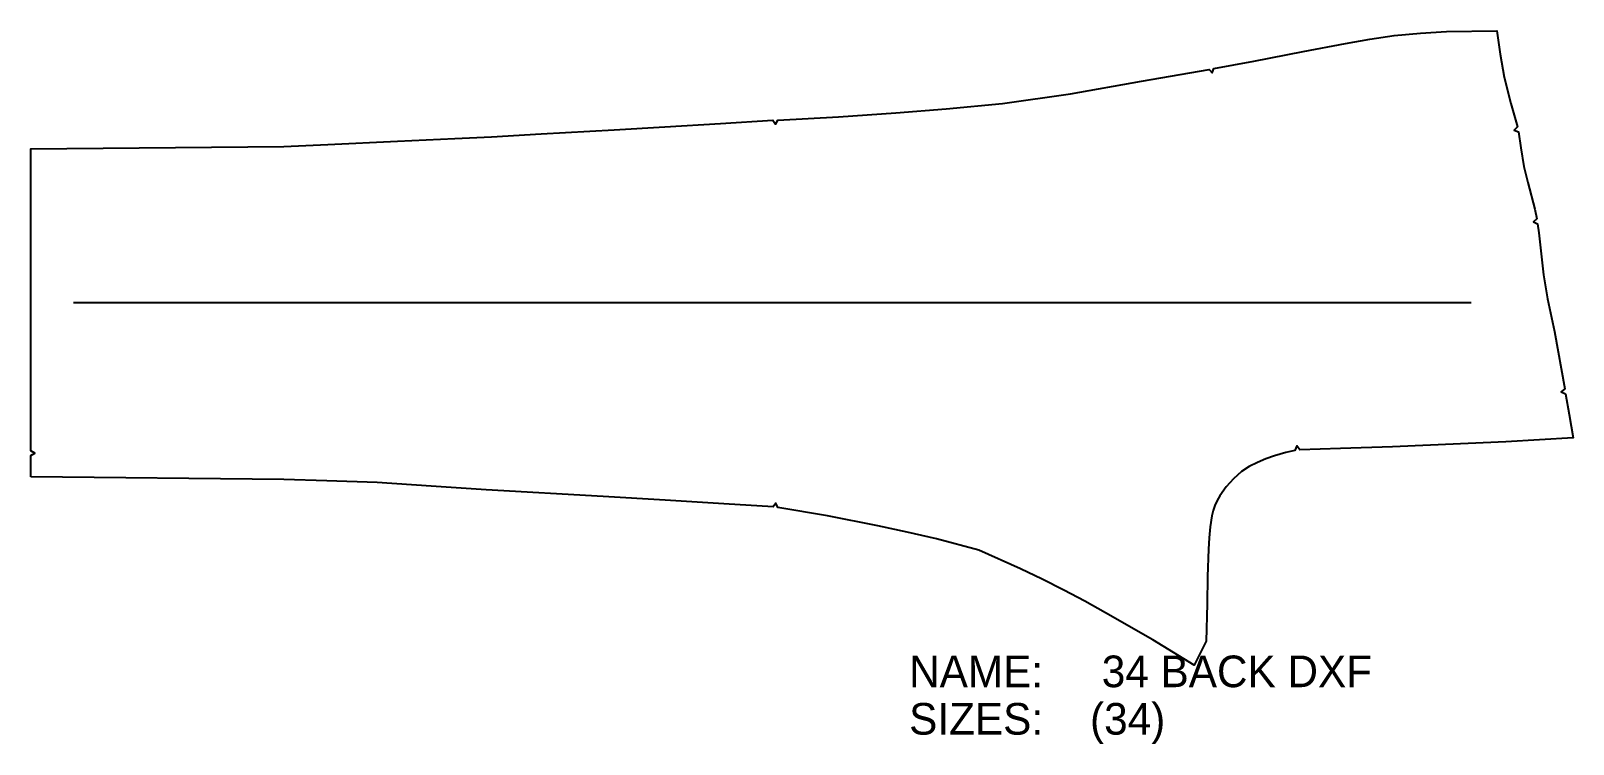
# Model space of a CAD drawing. Header units: inches. Extents: x 0 to 48.8, y 0.5 to 23.1.
import ezdxf
from ezdxf.enums import TextEntityAlignment as Align

# ---------------------------------------------------------------- set-up
doc = ezdxf.new("R2010")
doc.units = ezdxf.units.IN

msp = doc.modelspace()

# ---------------------------------------------------------------- linework, layer by layer
at = {"layer": 'T001L001'}
for points in [[(0, 8.949), (0, 9.621), (0.125, 9.699), (0, 9.777), (0.001, 19.321), (8.002, 19.391), (9.396, 19.458), (11.595, 19.559), (13.406, 19.647), (14.567, 19.701), (16.141, 19.792), (18.451, 19.92), (20.054, 20.011), (21.81, 20.123), (23.467, 20.222), (23.552, 20.102), (23.622, 20.231), (25.543, 20.337), (27.359, 20.457), (28.947, 20.581), (30.727, 20.753), (32.875, 21.056), (35.123, 21.456), (37.26, 21.829), (37.359, 21.72), (37.413, 21.857), (38.674, 22.092), (40.235, 22.396), (41.576, 22.65), (42.347, 22.787), (43.119, 22.906), (43.944, 22.982), (44.77, 23.028), (46.358, 23.05), (46.464, 22.314), (46.59, 21.582), (46.802, 20.758), (47.015, 20.014), (46.914, 19.913), (47.047, 19.862), (47.12, 19.347), (47.216, 18.757), (47.343, 18.252), (47.565, 17.411), (47.625, 17.106), (47.517, 17.009), (47.651, 16.952), (47.691, 16.669), (47.838, 15.335), (47.969, 14.573), (48.181, 13.546), (48.51, 11.731), (48.401, 11.633), (48.537, 11.578), (48.651, 10.922), (48.776, 10.181), (46.644, 10.052), (44.265, 9.948), (43.067, 9.903), (41.421, 9.849), (40.127, 9.809), (40.032, 9.93), (39.972, 9.788), (39.689, 9.721), (39.334, 9.619), (39.059, 9.521), (38.79, 9.406), (38.533, 9.273), (38.291, 9.114), (38.033, 8.887), (37.805, 8.63), (37.606, 8.35), (37.521, 8.202), (37.448, 8.047), (37.393, 7.883), (37.351, 7.714), (37.293, 7.37), (37.261, 7.019), (37.245, 6.666), (37.213, 5.802), (37.206, 4.938), (37.175, 3.751), (36.79, 3), (35.487, 3.792), (33.989, 4.655), (33.333, 5.016), (32.67, 5.366), (31.988, 5.71), (31.3, 6.041), (29.977, 6.632), (28.64, 6.989), (27.717, 7.204), (26.791, 7.404), (25.19, 7.719), (23.626, 7.981), (23.564, 8.118), (23.471, 7.999), (21.914, 8.101), (20.059, 8.215), (18.105, 8.332), (14.397, 8.542), (12.659, 8.654), (10.955, 8.767), (9.356, 8.821), (7.999, 8.867), (0, 8.949)], [(1.348, 14.457), (45.552, 14.457)]]:
    msp.add_lwpolyline(points, dxfattribs=at)

# ---------------------------------------------------------------- texts
at = {"layer": 'ABC'}
for s, p in [('NAME:     34 BACK DXF', (27.776, 2)), ('SIZES:    (34)', (27.776, 0.5))]:
    msp.add_text(s, height=1, dxfattribs=at).set_placement(p, align=Align.BOTTOM_LEFT)

doc.saveas('drawing.dxf')
